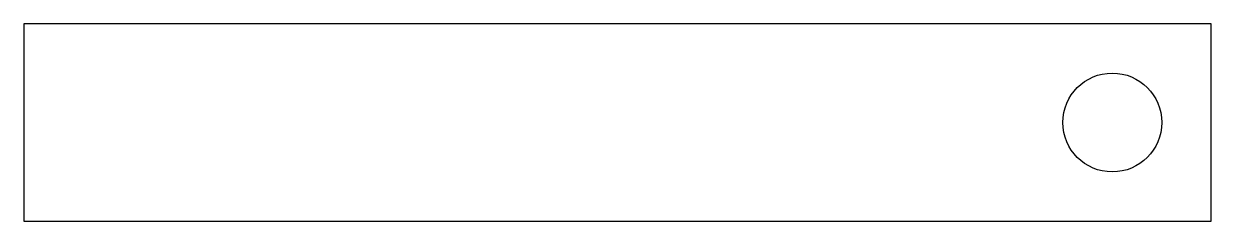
# Model space of a CAD drawing. Header units: millimetres. Extents: x -150 to -30, y -50 to -30.
import ezdxf

# ---------------------------------------------------------------- set-up
doc = ezdxf.new("R2010")
doc.units = ezdxf.units.MM
doc.layers.get('0').update_dxf_attribs({"linetype": 'CONTINUOUS'})

msp = doc.modelspace()

# ---------------------------------------------------------------- linework, layer by layer
msp.add_lwpolyline([(-150, -50), (-30, -50), (-30, -30), (-150, -30)], close=True)
msp.add_circle((-40, -40), 5)

doc.saveas('drawing.dxf')
